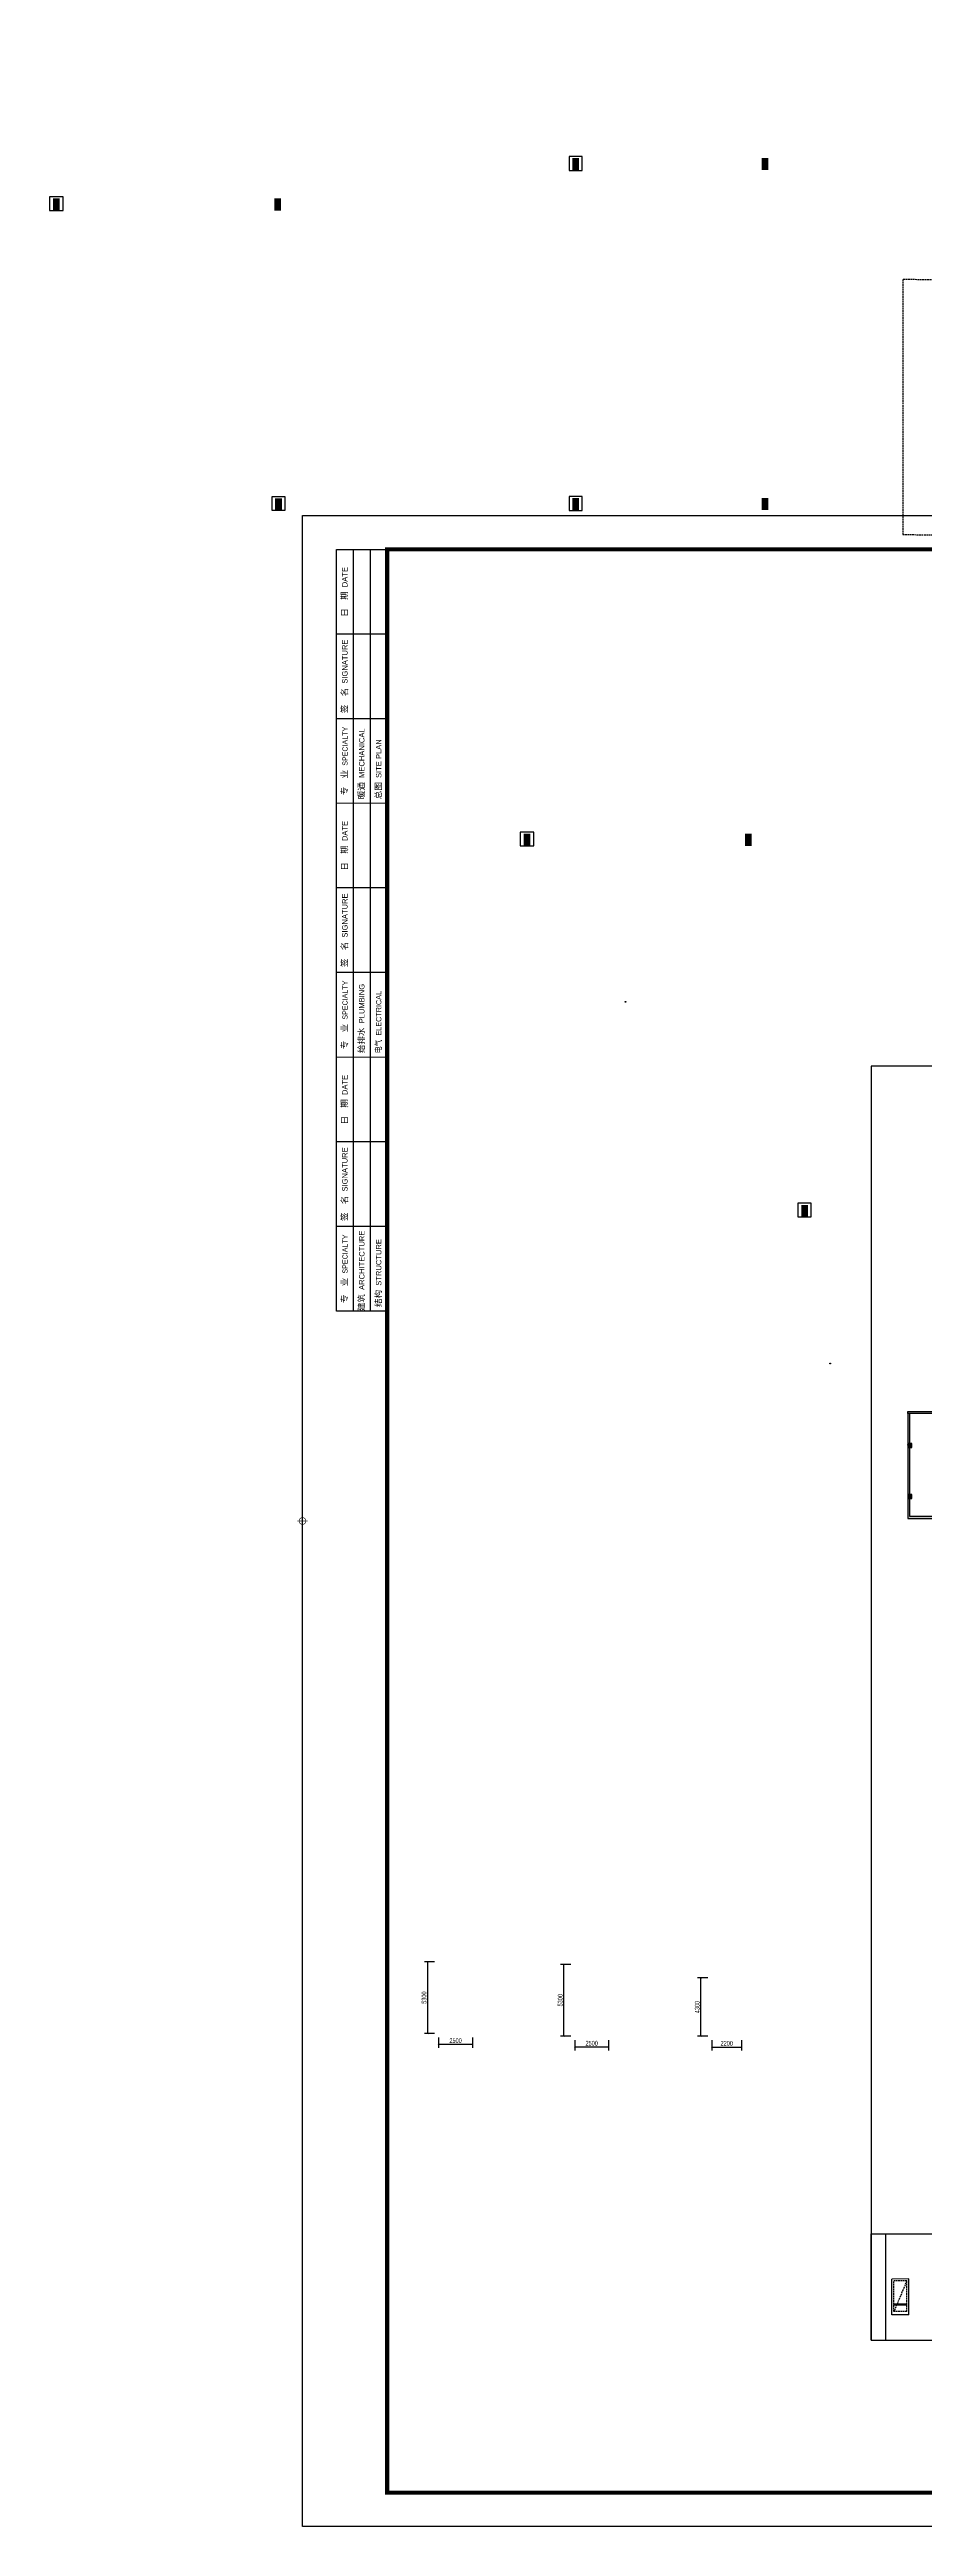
# Model space of a CAD drawing. Extents: x -1338203 to 1886333, y -783476 to 1038610.
# Drawn here: x 514291 to 643493, y -529239 to -163411 of the extents above; entities that cross this region are included whole.
import ezdxf

# ---------------------------------------------------------------- set-up
doc = ezdxf.new("R2010")
doc.units = 0
doc.header["$LTSCALE"] = 1000
doc.header["$MEASUREMENT"] = 0
doc.linetypes.add('A-001-主楼相对位置参照$0$DASH', pattern=[0.35, 0.25, -0.1])
doc.linetypes.add('A-001-平面B2$0$__DASH', pattern=[0.35, 0.25, -0.1])
for name, color, linetype in [('0A-A-DIMS', 97, 'Continuous'), ('A-001-主楼相对位置参照$0$0G-SITE', 2, 'Continuous'), ('A-001-主楼相对位置参照$0$SURFACE', 6, 'Continuous'), ('A-001-车位参照B2$0$A-001-车位参照B2$0$0A-P-PKNG-CAR(A)', 43, 'Continuous'), ('AAD-FR-LINE', 4, 'Continuous'), ('AAD-FR-TITLE', 32, 'Continuous'), ('p-a-core', 1, 'Continuous'), ('S001地下二墙柱$0$0S-CW-HATCH', 251, 'Continuous'), ('S001地下二墙柱$0$0S-CW-HATCH-UP', 251, 'Continuous'), ('S001地下二墙柱$0$0S-CW-LINE', 72, 'Continuous'), ('S001地下二墙柱$0$S001地下二墙柱$0$0S-CC-LINE', 52, 'Continuous'), ('S001地下二墙柱$0$S001地下二墙柱$0$0S-CW-HATCH', 251, 'Continuous'), ('S001地下二墙柱$0$S001地下二墙柱$0$0S-CW-HATCH-UP', 251, 'Continuous')]:
    doc.layers.add(name, color=color, linetype=linetype)
doc.layers.add('0A-X-AREA', color=6, linetype='Continuous', plot=False)
doc.layers.add('A-001-主楼相对位置参照$0$AAD-A-MARK', color=6, linetype='Continuous', plot=False)
doc.styles.add('AAD-AR', font='')
doc.styles.add('AAD-TXT_T3', font='aad-txt.shx', dxfattribs={"width": 0.7, "bigfont": 'aad-hztxt.shx'})
doc.styles.get('AAD-AR').set_extended_font_data('SimSun')
doc.dimstyles.new('AAD_ARCH&&200', dxfattribs={"dimtxt": 700, "dimasz": 200, "dimexe": 500, "dimexo": 600, "dimgap": 200, "dimtad": 1, "dimdec": 0, "dimzin": 0, "dimdsep": 46, "dimtxsty": 'AAD-TXT_T3', "dimblk": 'ARCHTICK', "dimcen": 0.09, "dimclrt": 256, "dimazin": 2, "dimtfac": 1, "dimtdec": 0, "dimtix": 1, "dimtmove": 2, "dimatfit": 3, "dimfxl": 150, "dimtolj": 1, "dimtzin": 0, "dimarcsym": 0})
pattern_1 = [(45, (-10063346.234, -456827.99), (-53.0330086, 53.0330086), []), (50, (-10063346.23, -456827.99), (215.1780548, -18.8256405), [22.5, -247.5]), (355, (-10063346.23, -456827.99), (-41.6254, 225.65764), [18, -198]), (100.4514, (-10063328.3, -456829.56), (173.5528145, 206.8318626), [19.122057, -210.3426336]), (46.1842, (-10063346.23, -456767.99), (320.1723146, -49.655704), [33.75, -371.25]), (96.6356, (-10063319.55, -456772.12), (280.398812, 292.235361), [28.683086, -315.5139]), (351.1842, (-10063346.23, -456768), (280.398584, 292.23558), [27, -297]), (21, (-10063316.23, -456782.99), (179.0721156, -120.7856672), [22.5, -247.5]), (326, (-10063316.23, -456782.99), (72.9945996, 217.5450135), [18, -198]), (71.4514, (-10063301.31, -456793.05), (252.0667886, 96.759149), [19.122057, -210.3426336]), (37.5, (-10063346.234, -456827.99), (3.6479566, 99.86815615), [0, -195.6, 0, -201, 0, -198.75]), (7.5, (-10063346.23, -456827.99), (78.9208612, 118.3235136), [0, -114.6, 0, -191.1, 0, -75.75]), (327.5, (-10063413.13, -456827.99), (160.14673085, -6.7664615), [0, -75, 0, -234, 0, -310.5]), (317.5, (-10063443.13, -456827.99), (174.9558508, 30.0314947), [0, -97.5, 0, -155.4, 0, -220.5])]

# ---------------------------------------------------------------- blocks, each defined once
blk = doc.blocks.new('A-001-主楼相对位置参照')
at = {"layer": 'A-001-主楼相对位置参照$0$0G-SITE', "linetype": 'A-001-主楼相对位置参照$0$DASH'}
blk.add_lwpolyline([(-110774, -71476), (-110774, -97598), (-60233, -97598), (-60233, -71436), (-28181, -71359), (-28181, -39250), (-59195, -34274), (-59199, -4282), (-94668, -4272), (-94605, -34368), (-126089, -33751), (-126089, -71447), (-110774, -71476)], dxfattribs=at)
at = {"layer": 'A-001-主楼相对位置参照$0$AAD-A-MARK', "ltscale": 0.002}
for q in [(0, 200), (200, 0)]:
    blk.add_line((0, 0), q, dxfattribs=at)
at = {"layer": 'A-001-主楼相对位置参照$0$AAD-A-MARK'}
for points in [[(-175339, -17660), (-173419, -17660), (-173419, -15590), (-175339, -15590)], [(-30819, -20460), (-28699, -20460), (-28699, -17940), (-30819, -17940)], [(-219264, -67840), (-217264, -67840), (-217264, -65840), (-219264, -65840)], [(-175349, -67863), (-173429, -67863), (-173429, -65793), (-175349, -65793)], [(-7919, -72260), (-5799, -72260), (-5799, -69740), (-7919, -69740)], [(-182579, -117410), (-180579, -117410), (-180579, -115410), (-182579, -115410)], [(-97019, -119560), (-95099, -119560), (-95099, -117490), (-97019, -117490)], [(-141579, -172206), (-139579, -172206), (-139579, -170206), (-141579, -170206)], [(-97019, -174356), (-95099, -174356), (-95099, -172286), (-97019, -172286)], [(-9419, -183160), (-7299, -183160), (-7299, -180640), (-9419, -180640)], [(47081, -183160), (49201, -183160), (49201, -180640), (47081, -180640)], [(-136849, -193793), (-136749, -193793), (-136749, -193893), (-136849, -193893)], [(-103249, -219863), (-101249, -219863), (-101249, -217863), (-103249, -217863)], [(-5919, -238760), (-3799, -238760), (-3799, -236240), (-5919, -236240)], [(77181, -238760), (79301, -238760), (79301, -236240), (77181, -236240)]]:
    blk.add_lwpolyline(points, close=True, dxfattribs=at)
for points, elevation in [([(-252075, -23560), (-250075, -23560), (-250075, -21560), (-252075, -21560)], 83150), ([(-9499, -124060), (-7379, -124060), (-7379, -121540), (-9499, -121540)], 83850), ([(85343, -302097), (87448, -301839), (87140, -299338), (85036, -299596)], 83050), ([(-2695, -312909), (-591, -312651), (-898, -310150), (-3002, -310408)], 83050)]:
    blk.add_lwpolyline(points, close=True, dxfattribs=dict(at, elevation=elevation))
at = {"layer": 'A-001-主楼相对位置参照$0$AAD-A-MARK', "ltscale": 0.002}
blk.add_circle((0, 0), 100, dxfattribs=at)
at = {"layer": 'A-001-主楼相对位置参照$0$SURFACE', "ltscale": 0.5}
for points in [[(-167079, -140388), (-166979, -140388), (-166979, -140488), (-167079, -140488)], [(-167079, -140388), (-166979, -140388), (-166979, -140488), (-167079, -140488)], [(46311, -143607), (46211, -143607), (46211, -143507), (46311, -143507)]]:
    blk.add_lwpolyline(points, close=True, dxfattribs=at)
at = {"layer": 'A-001-主楼相对位置参照$0$SURFACE', "ltscale": 0.5, "elevation": 83050}
for points in [[(116087, -279159), (116074, -279060), (116174, -279048), (116186, -279147)], [(116087, -279159), (116074, -279060), (116174, -279048), (116186, -279147)], [(52416, -309547), (52317, -309559), (52329, -309658), (52428, -309646)], [(52416, -309547), (52317, -309559), (52329, -309658), (52428, -309646)]]:
    blk.add_lwpolyline(points, close=True, dxfattribs=at)
blk = doc.blocks.new('A-001-主楼组合参照B2')
blk.add_blockref('A-001-主楼相对位置参照', (0, 0))
blk = doc.blocks.new('MidPoitent')
at = {"const_width": 0.18}
for points in [[(-1.5, 0), (1.5, 0)], [(0, -1.5), (0, 1.5)]]:
    blk.add_lwpolyline(points, dxfattribs=at)
blk.add_lwpolyline([(0, -1, 1), (0, 1, 1), (0, -1, 1)], format="xyb", dxfattribs=at)
blk = doc.blocks.new('S001地下二墙柱')
at = {"layer": 'S001地下二墙柱$0$0S-CW-HATCH'}
h = blk.add_hatch(color=256, dxfattribs=at)
h.dxf.hatch_style = 1
h.paths.add_polyline_path([(-106359, -201263), (-125349, -201263), (-125349, -200963), (-106359, -200963)])
h = blk.add_hatch(color=256, dxfattribs=at)
h.dxf.hatch_style = 1
h.paths.add_polyline_path([(-118299, -216463), (-125049, -216463), (-125049, -201263), (-125349, -201263), (-125349, -216763), (-118299, -216763)])
at = {"layer": 'S001地下二墙柱$0$0S-CW-HATCH-UP'}
h = blk.add_hatch(dxfattribs=at)
h.set_pattern_fill('钢筋混凝土', color=256, scale=30)
h.set_pattern_definition(pattern_1)
h.paths.add_polyline_path([(-106359, -201263), (-125349, -201263), (-125349, -200963), (-106359, -200963)])
h = blk.add_hatch(dxfattribs=at)
h.set_pattern_fill('钢筋混凝土', color=256, scale=30)
h.set_pattern_definition(pattern_1)
h.paths.add_polyline_path([(-118299, -216463), (-125049, -216463), (-125049, -201263), (-125349, -201263), (-125349, -216763), (-118299, -216763)])
at = {"layer": 'S001地下二墙柱$0$S001地下二墙柱$0$0S-CW-HATCH', "ltscale": 0.002}
h = blk.add_hatch(color=256, dxfattribs=at)
h.dxf.hatch_style = 1
h.paths.add_polyline_path([(-106359, -177236), (-106359, -200963), (-125349, -200963), (-125349, -216763), (-118549, -216763), (-118549, -216463), (-125049, -216463), (-125049, -201263), (-106059, -201263), (-106059, -177236)])
at = {"layer": 'S001地下二墙柱$0$S001地下二墙柱$0$0S-CW-HATCH'}
h = blk.add_hatch(color=256, dxfattribs=at)
h.dxf.hatch_style = 1
h.paths.add_polyline_path([(-124749, -205693), (-125349, -205693), (-125349, -206293), (-124749, -206293)])
h = blk.add_hatch(color=256, dxfattribs=at)
h.dxf.hatch_style = 1
h.paths.add_polyline_path([(-124749, -213193), (-125349, -213193), (-125349, -213793), (-124749, -213793)])
at = {"layer": 'S001地下二墙柱$0$S001地下二墙柱$0$0S-CW-HATCH-UP', "ltscale": 0.002}
h = blk.add_hatch(dxfattribs=at)
h.set_pattern_fill('钢筋混凝土', color=256, scale=30)
h.set_pattern_definition([(45, (-766365.37, 163610.93), (-53.0330086, 53.0330086), []), (50, (-766365.37, 163610.93), (215.178055, -18.82564), [22.5, -247.5]), (355, (-766365.37, 163610.93), (-41.6254, 225.65764), [18, -198]), (100.4514, (-766347.44, 163609.36), (173.552815, 206.83186), [19.12206, -210.342634]), (46.1842, (-766365.37, 163670.93), (320.17231, -49.6557), [33.75, -371.25]), (96.6356, (-766338.7, 163666.8), (280.39881, 292.23536), [28.68309, -315.5139]), (351.1842, (-766365.37, 163670.93), (280.39858, 292.23558), [27, -297]), (21, (-766335.37, 163655.93), (179.072116, -120.785667), [22.5, -247.5]), (326, (-766335.37, 163655.93), (72.9946, 217.545014), [18, -198]), (71.4514, (-766320.44, 163645.86), (252.06679, 96.75915), [19.12206, -210.342634]), (37.5, (-766365.37, 163610.93), (3.6479566, 99.868156), [0, -195.6, 0, -201, 0, -198.75]), (7.5, (-766365.37, 163610.93), (78.920861, 118.323514), [0, -114.6, 0, -191.1, 0, -75.75]), (327.5, (-766432.27, 163610.93), (160.146731, -6.7664615), [0, -75, 0, -234, 0, -310.5]), (317.5, (-766462.27, 163610.93), (174.95585, 30.031495), [0, -97.5, 0, -155.4, 0, -220.5])])
h.paths.add_polyline_path([(-106359, -177236), (-106359, -200963), (-125349, -200963), (-125349, -216763), (-118549, -216763), (-118549, -216463), (-125049, -216463), (-125049, -201263), (-106059, -201263), (-106059, -177236)])
at = {"layer": 'S001地下二墙柱$0$S001地下二墙柱$0$0S-CW-HATCH-UP'}
h = blk.add_hatch(dxfattribs=at)
h.set_pattern_fill('钢筋混凝土', color=256, scale=30)
h.set_pattern_definition([(45, (-92538.034, -196741.76), (-53.03301, 53.03301), []), (50, (-92538.03, -196741.76), (215.1781, -18.8256), [22.5, -247.5]), (355, (-92538.03, -196741.76), (-41.6254, 225.6576), [18, -198]), (100.4514, (-92520.1, -196743.33), (173.5528, 206.8319), [19.122, -210.3426]), (46.1842, (-92538.03, -196681.76), (320.1723, -49.6557), [33.75, -371.25]), (96.6356, (-92511.35, -196685.9), (280.3988, 292.2354), [28.683, -315.514]), (351.1842, (-92538.03, -196681.76), (280.3986, 292.2356), [27, -297]), (21, (-92508.03, -196696.76), (179.0721, -120.7857), [22.5, -247.5]), (326, (-92508.03, -196696.76), (72.9946, 217.545), [18, -198]), (71.4514, (-92493.11, -196706.83), (252.0668, 96.7591), [19.122, -210.3426]), (37.5, (-92538.034, -196741.76), (3.64796, 99.86816), [0, -195.6, 0, -201, 0, -198.75]), (7.5, (-92538.03, -196741.76), (78.92086, 118.3235), [0, -114.6, 0, -191.1, 0, -75.75]), (327.5, (-92604.93, -196741.76), (160.14673, -6.76646), [0, -75, 0, -234, 0, -310.5]), (317.5, (-92634.93, -196741.76), (174.95585, 30.0315), [0, -97.5, 0, -155.4, 0, -220.5])])
h.paths.add_polyline_path([(-124749, -205693), (-125349, -205693), (-125349, -206293), (-124749, -206293)])
h = blk.add_hatch(dxfattribs=at)
h.set_pattern_fill('钢筋混凝土', color=256, scale=30)
h.set_pattern_definition([(45, (-92538.034, -204241.76), (-53.03301, 53.03301), []), (50, (-92538.03, -204241.76), (215.1781, -18.8256), [22.5, -247.5]), (355, (-92538.03, -204241.76), (-41.6254, 225.6576), [18, -198]), (100.4514, (-92520.1, -204243.33), (173.5528, 206.8319), [19.122, -210.3426]), (46.1842, (-92538.03, -204181.76), (320.1723, -49.6557), [33.75, -371.25]), (96.6356, (-92511.35, -204185.9), (280.3988, 292.2354), [28.683, -315.514]), (351.1842, (-92538.03, -204181.76), (280.3986, 292.2356), [27, -297]), (21, (-92508.03, -204196.76), (179.0721, -120.7857), [22.5, -247.5]), (326, (-92508.03, -204196.76), (72.9946, 217.545), [18, -198]), (71.4514, (-92493.11, -204206.83), (252.0668, 96.7591), [19.122, -210.3426]), (37.5, (-92538.034, -204241.76), (3.64796, 99.86816), [0, -195.6, 0, -201, 0, -198.75]), (7.5, (-92538.03, -204241.76), (78.92086, 118.3235), [0, -114.6, 0, -191.1, 0, -75.75]), (327.5, (-92604.93, -204241.76), (160.14673, -6.76646), [0, -75, 0, -234, 0, -310.5]), (317.5, (-92634.93, -204241.76), (174.95585, 30.0315), [0, -97.5, 0, -155.4, 0, -220.5])])
h.paths.add_polyline_path([(-124749, -213193), (-125349, -213193), (-125349, -213793), (-124749, -213793)])
at = {"layer": 'S001地下二墙柱$0$0S-CW-LINE'}
blk.add_lwpolyline([(-106359, -201263), (-125349, -201263), (-125349, -200963), (-106359, -200963)], close=True, dxfattribs=at)
at = {"layer": 'S001地下二墙柱$0$0S-CW-LINE', "flags": 128}
blk.add_lwpolyline([(-118299, -216463), (-125049, -216463), (-125049, -201263), (-125349, -201263), (-125349, -216763), (-118299, -216763)], close=True, dxfattribs=at)
at = {"layer": 'S001地下二墙柱$0$S001地下二墙柱$0$0S-CC-LINE', "color": 5}
for points in [[(-124749, -205693), (-125349, -205693), (-125349, -206293), (-124749, -206293)], [(-124749, -213193), (-125349, -213193), (-125349, -213793), (-124749, -213793)]]:
    blk.add_lwpolyline(points, close=True, dxfattribs=at)
blk = doc.blocks.new('_ArchTick')
at = {"color": 0, "linetype": 'ByBlock', "const_width": 0.4}
blk.add_lwpolyline([(-0.5, -0.5), (0.5, 0.5)], dxfattribs=at)
blk = doc.blocks.new('*D899')
at = {"layer": '0A-A-DIMS', "color": 0, "lineweight": -2, "transparency": 16777216}
for p, q in [((571152, -445830), (569652, -445830)), ((570152, -456430), (570152, -445830)), ((571152, -456430), (569652, -456430))]:
    blk.add_line(p, q, dxfattribs=at)
at = {"layer": 'Defpoints', "color": 0, "transparency": 16777216}
for p in [(570152, -445830), (571752, -445830), (571752, -456430)]:
    blk.add_point(p, dxfattribs=at)
at = {"layer": '0A-A-DIMS', "color": 0, "lineweight": -2, "transparency": 16777216, "xscale": 200, "yscale": 200, "zscale": 200}
for p, rotation in [((570152, -445830), 90), ((570152, -456430), 270)]:
    blk.add_blockref('_ArchTick', p, dxfattribs=dict(at, rotation=rotation))
at = {"layer": '0A-A-DIMS', "transparency": 16777216, "insert": (569602, -451130), "char_height": 700, "attachment_point": 5, "rotation": 90, "style": 'AAD-TXT_T3'}
blk.add_mtext('\\A1;5300', dxfattribs=at)
blk = doc.blocks.new('*D900')
at = {"layer": '0A-A-DIMS', "color": 0, "lineweight": -2, "transparency": 16777216}
for p, q in [((571752, -457030), (571752, -458530)), ((576752, -457030), (576752, -458530)), ((571752, -458030), (576752, -458030))]:
    blk.add_line(p, q, dxfattribs=at)
at = {"layer": 'Defpoints', "color": 0, "transparency": 16777216}
for p in [(571752, -456430), (576752, -456430), (576752, -458030)]:
    blk.add_point(p, dxfattribs=at)
at = {"layer": '0A-A-DIMS', "color": 0, "lineweight": -2, "transparency": 16777216, "xscale": 200, "yscale": 200, "zscale": 200, "rotation": 180}
blk.add_blockref('_ArchTick', (571752, -458030), dxfattribs=at)
at = {"layer": '0A-A-DIMS', "color": 0, "lineweight": -2, "transparency": 16777216, "xscale": 200, "yscale": 200, "zscale": 200}
blk.add_blockref('_ArchTick', (576752, -458030), dxfattribs=at)
at = {"layer": '0A-A-DIMS', "transparency": 16777216, "insert": (574252, -457480), "char_height": 700, "attachment_point": 5, "style": 'AAD-TXT_T3'}
blk.add_mtext('\\A1;2500', dxfattribs=at)
blk = doc.blocks.new('*D901')
at = {"layer": '0A-A-DIMS', "color": 0, "lineweight": -2, "transparency": 16777216}
for p, q in [((591252, -446222), (589752, -446222)), ((590252, -456822), (590252, -446222)), ((591252, -456822), (589752, -456822))]:
    blk.add_line(p, q, dxfattribs=at)
at = {"layer": 'Defpoints', "color": 0, "transparency": 16777216}
for p in [(590252, -446222), (591852, -446222), (591852, -456822)]:
    blk.add_point(p, dxfattribs=at)
at = {"layer": '0A-A-DIMS', "color": 0, "lineweight": -2, "transparency": 16777216, "xscale": 200, "yscale": 200, "zscale": 200}
for p, rotation in [((590252, -446222), 90), ((590252, -456822), 270)]:
    blk.add_blockref('_ArchTick', p, dxfattribs=dict(at, rotation=rotation))
at = {"layer": '0A-A-DIMS', "transparency": 16777216, "insert": (589702, -451522), "char_height": 700, "attachment_point": 5, "rotation": 90, "style": 'AAD-TXT_T3'}
blk.add_mtext('\\A1;5300', dxfattribs=at)
blk = doc.blocks.new('*D902')
at = {"layer": '0A-A-DIMS', "color": 0, "lineweight": -2, "transparency": 16777216}
for p, q in [((591852, -457422), (591852, -458922)), ((591852, -458422), (596852, -458422)), ((596852, -457422), (596852, -458922))]:
    blk.add_line(p, q, dxfattribs=at)
at = {"layer": 'Defpoints', "color": 0, "transparency": 16777216}
for p in [(591852, -456822), (596852, -456822), (596852, -458422)]:
    blk.add_point(p, dxfattribs=at)
at = {"layer": '0A-A-DIMS', "color": 0, "lineweight": -2, "transparency": 16777216, "xscale": 200, "yscale": 200, "zscale": 200, "rotation": 180}
blk.add_blockref('_ArchTick', (591852, -458422), dxfattribs=at)
at = {"layer": '0A-A-DIMS', "color": 0, "lineweight": -2, "transparency": 16777216, "xscale": 200, "yscale": 200, "zscale": 200}
blk.add_blockref('_ArchTick', (596852, -458422), dxfattribs=at)
at = {"layer": '0A-A-DIMS', "transparency": 16777216, "insert": (594352, -457872), "char_height": 700, "attachment_point": 5, "style": 'AAD-TXT_T3'}
blk.add_mtext('\\A1;2500', dxfattribs=at)
blk = doc.blocks.new('*D903')
at = {"layer": '0A-A-DIMS', "color": 0, "lineweight": -2, "transparency": 16777216}
for p, q in [((611493, -448230), (609993, -448230)), ((610493, -456830), (610493, -448230)), ((611493, -456830), (609993, -456830))]:
    blk.add_line(p, q, dxfattribs=at)
at = {"layer": 'Defpoints', "color": 0, "transparency": 16777216}
for p in [(610493, -448230), (612093, -448230), (612093, -456830)]:
    blk.add_point(p, dxfattribs=at)
at = {"layer": '0A-A-DIMS', "color": 0, "lineweight": -2, "transparency": 16777216, "xscale": 200, "yscale": 200, "zscale": 200}
for p, rotation in [((610493, -448230), 90), ((610493, -456830), 270)]:
    blk.add_blockref('_ArchTick', p, dxfattribs=dict(at, rotation=rotation))
at = {"layer": '0A-A-DIMS', "transparency": 16777216, "insert": (609943, -452530), "char_height": 700, "attachment_point": 5, "rotation": 90, "style": 'AAD-TXT_T3'}
blk.add_mtext('\\A1;4300', dxfattribs=at)
blk = doc.blocks.new('*D904')
at = {"layer": '0A-A-DIMS', "color": 0, "lineweight": -2, "transparency": 16777216}
for p, q in [((612093, -457430), (612093, -458930)), ((612093, -458430), (616493, -458430)), ((616493, -457430), (616493, -458930))]:
    blk.add_line(p, q, dxfattribs=at)
at = {"layer": 'Defpoints', "color": 0, "transparency": 16777216}
for p in [(612093, -456830), (616493, -456830), (616493, -458430)]:
    blk.add_point(p, dxfattribs=at)
at = {"layer": '0A-A-DIMS', "color": 0, "lineweight": -2, "transparency": 16777216, "xscale": 200, "yscale": 200, "zscale": 200, "rotation": 180}
blk.add_blockref('_ArchTick', (612093, -458430), dxfattribs=at)
at = {"layer": '0A-A-DIMS', "color": 0, "lineweight": -2, "transparency": 16777216, "xscale": 200, "yscale": 200, "zscale": 200}
blk.add_blockref('_ArchTick', (616493, -458430), dxfattribs=at)
at = {"layer": '0A-A-DIMS', "transparency": 16777216, "insert": (614293, -457880), "char_height": 700, "attachment_point": 5, "style": 'AAD-TXT_T3'}
blk.add_mtext('\\A1;2200', dxfattribs=at)
blk = doc.blocks.new('B2标准车位1')
for p, q in [((0, 2500), (5300, 2500)), ((0, 2500), (0, 0)), ((5300, 2500), (5300, 0)), ((0, 0), (5300, 0))]:
    blk.add_line(p, q)
at = {"linetype": 'A-001-平面B2$0$__DASH'}
for p, q in [((500, 2200), (500, 300)), ((500, 2200), (5050, 2200)), ((500, 300), (5050, 300)), ((5050, 2200), (5050, 300))]:
    blk.add_line(p, q, dxfattribs=at)
blk.add_lwpolyline([(5050, 2200), (500, 300)], dxfattribs=at)
blk.add_lwpolyline([(1500, 300), (1500, 2200), (1600, 2200), (1600, 300)], close=True)

msp = doc.modelspace()

# ---------------------------------------------------------------- linework, layer by layer
for points in [[(635628.5, -486017.9), (682065.4, -486017.9)], [(635628.5, -501742.3), (682065.4, -501742.3), (682065.4, -486017.9)], [(635628.5, -501742.3), (635628.5, -486017.9)], [(637780.5, -501742.3), (637780.5, -486017.9)], [(635628.5, -501742.3), (682065.4, -501742.3)]]:
    msp.add_lwpolyline(points)
at = {"layer": '0A-X-AREA'}
msp.add_lwpolyline([(635628.5, -501742.3), (895886.2, -501742.3), (895886.2, -313560.3), (635628.5, -313560.3)], close=True, dxfattribs=at)
at = {"layer": 'AAD-FR-LINE'}
for p, q in [((559146.2, -237238.7), (559146.2, -349738.7)), ((561646.2, -237238.7), (561646.2, -349738.7)), ((564146.2, -249738.7), (556646.2, -249738.7)), ((564146.2, -262238.7), (556646.2, -262238.7)), ((564146.2, -287238.7), (556646.2, -287238.7)), ((564146.2, -299738.7), (556646.2, -299738.7)), ((564146.2, -324738.7), (556646.2, -324738.7)), ((564146.2, -337238.7), (556646.2, -337238.7))]:
    msp.add_line(p, q, dxfattribs=at)
for points in [[(551646.2, -232238.7), (972146.2, -232238.7), (972146.2, -529238.7), (551646.2, -529238.7)], [(556646.2, -237238.7), (564146.2, -237238.7), (564146.2, -349738.7), (556646.2, -349738.7)]]:
    msp.add_lwpolyline(points, close=True, dxfattribs=at)
at = {"layer": 'AAD-FR-LINE', "const_width": 600}
msp.add_lwpolyline([(564146.2, -237238.7), (967146.2, -237238.7), (967146.2, -524238.7), (564146.2, -524238.7)], close=True, dxfattribs=at)
at = {"layer": 'AAD-FR-LINE', "const_width": 150}
for points in [[(556646.2, -274738.7), (564146.2, -274738.7)], [(556646.2, -312238.7), (564146.2, -312238.7)]]:
    msp.add_lwpolyline(points, dxfattribs=at)
at = {"layer": 'p-a-core', "color": 2, "ltscale": 0.002, "const_width": 1000}
for points, elevation in [([(591982.9, -179426.5), (591982.9, -181226.5)], -83050), ([(619939.8, -179426.5), (619939.8, -181226.5)], -83050), ([(515290.4, -185396.5), (515290.4, -187196.5)], 100), ([(547990.4, -185396.5), (547990.4, -187196.5)], 100), ([(548100.8, -229676.5), (548100.8, -231476.5)], -83050), ([(591972.9, -229630), (591972.9, -231430)], -83050), ([(619929.8, -229630), (619929.8, -231430)], -83050), ([(584786.3, -279246.5), (584786.3, -281046.5)], -83050), ([(617486.3, -279246.5), (617486.3, -281046.5)], -83050), ([(625786.4, -334042.4), (625786.4, -335842.4)], -83050)]:
    msp.add_lwpolyline(points, dxfattribs=dict(at, elevation=elevation))

# ---------------------------------------------------------------- block references
at = {"ltscale": 0.002}
for name in ['A-001-主楼相对位置参照', 'A-001-主楼组合参照B2', 'A-001-主楼组合参照B2', 'S001地下二墙柱']:
    msp.add_blockref(name, (766365.4, -163610.9), dxfattribs=at)
at = {"layer": 'A-001-车位参照B2$0$A-001-车位参照B2$0$0A-P-PKNG-CAR(A)', "linetype": 'Continuous', "xscale": -1, "rotation": 270.0027235501136}
msp.add_blockref('B2标准车位1', (638695.3, -497990), dxfattribs=at)
at = {"layer": 'AAD-FR-LINE', "xscale": 500, "yscale": 500, "zscale": 500, "rotation": 180}
msp.add_blockref('MidPoitent', (551646.2, -380738.7), dxfattribs=at)

# ---------------------------------------------------------------- texts
at = {"layer": 'AAD-FR-TITLE', "char_height": 1000, "rotation": 90, "style": 'AAD-AR'}
for s, insert, width, attachment_point, line_spacing_factor in [('{\\fSimSun|b0|i0|c134|p54;\\H0.9x;日  期 \\fArial|b0|i0|c0|p39;\\H0.8889x;DATE}', (557896.2, -243510.9), 12455.566, 5, 0.96), ('{\\fSimSun|b0|i0|c134|p54;\\H0.9x;签  名 \\fArial|b0|i0|c0|p34;\\H0.8889x;SIGNATURE}', (557896.2, -255988.7), 12500, 5, 0.9), ('{\\fSimSun|b0|i0|c134|p54;\\H0.9x;专  业\\fSimSun|b0|i0|c0|p54; \\fArial|b0|i0|c238|p34;\\H0.83333x;SPECIALTY}', (557896.2, -268488.7), 12500, 5, 0.9), ('{\\fSimSun|b0|i0|c134|p54;\\H0.9x;\\C32; 暖通\\fSimSun|b0|i0|c0|p54; \\fArial|b0|i0|c238|p34;\\H0.8889x;MECHANICAL}', (560396.2, -274738.7), 12500, 4, 0.9), ('{\\fSimSun|b0|i0|c134|p54;\\H0.9x;\\C32; 总图\\fSimSun|b0|i0|c0|p54; \\fArial|b0|i0|c238|p34;\\H0.8889x;SITE PLAN}', (562896.2, -274738.7), 12500, 4, 0.9), ('{\\fSimSun|b0|i0|c134|p54;\\H0.9x;日  期 \\fArial|b0|i0|c0|p39;\\H0.8889x;DATE}', (557896.2, -281010.9), 12455.566, 5, 0.96), ('{\\fSimSun|b0|i0|c134|p54;\\H0.9x;签  名 \\fArial|b0|i0|c0|p34;\\H0.8889x;SIGNATURE}', (557896.2, -293488.7), 12500, 5, 0.9), ('{\\fSimSun|b0|i0|c134|p54;\\H0.9x;专  业\\fSimSun|b0|i0|c0|p54; \\fArial|b0|i0|c238|p34;\\H0.83333x;SPECIALTY}', (557896.2, -305988.7), 12500, 5, 0.9), ('{\\fSimSun|b0|i0|c134|p54;\\H0.9x; 给排水\\fSimSun|b0|i0|c0|p54; \\fArial|b0|i0|c238|p34;\\H0.8889x;PLUMBING}', (560396.2, -312238.7), 12500, 4, 0.9), ('{\\fSimSun|b0|i0|c134|p54;\\H0.9x;\\W0.8;\\C32; 电气\\fSimSun|b0|i0|c0|p54; \\fArial|b0|i0|c238|p34;\\H0.8889x;ELECTRICAL}', (562896.2, -312238.7), 12500, 4, 0.9), ('{\\fSimSun|b0|i0|c134|p54;\\H0.9x;日  期 \\fArial|b0|i0|c0|p39;\\H0.8889x;DATE}', (557896.2, -318510.9), 12455.566, 5, 0.96), ('{\\fSimSun|b0|i0|c134|p54;\\H0.9x;签  名 \\fArial|b0|i0|c0|p34;\\H0.8889x;SIGNATURE}', (557896.2, -330988.7), 12500, 5, 0.9), ('{\\fSimSun|b0|i0|c134|p54;\\H0.9x;专  业\\fSimSun|b0|i0|c0|p54; \\fArial|b0|i0|c238|p34;\\H0.83333x;SPECIALTY}', (557896.2, -343488.7), 12500, 5, 0.9), ('{\\fSimSun|b0|i0|c134|p54;\\H0.9x;建筑\\fSimSun|b0|i0|c0|p54; \\fArial|b0|i0|c238|p34;\\H0.8889x;ARCHITECTURE}', (560396.2, -349738.7), 12500, 4, 0.9), ('{\\fSimSun|b0|i0|c134|p54;\\H0.9x; 结构\\fSimSun|b0|i0|c0|p54; \\fArial|b0|i0|c238|p34;\\H0.8889x;STRUCTURE}', (562896.2, -349738.7), 12500, 4, 0.9)]:
    msp.add_mtext(s, dxfattribs=dict(at, insert=insert, width=width, attachment_point=attachment_point, line_spacing_factor=line_spacing_factor))

# ---------------------------------------------------------------- dimensions: what is measured, and where the dimension line sits
at = {"layer": '0A-A-DIMS'}
for p1, p2, distance, picture, middle in [((571752.4, -456429.6), (571752.4, -445829.6), 1600, '*D899', (569602.4, -451129.6)), ((591852.4, -456821.6), (591852.4, -446221.6), 1600, '*D901', (589702.4, -451521.6)), ((612092.8, -456829.7), (612092.8, -448229.7), 1600, '*D903', (609942.8, -452529.7)), ((571752.4, -456429.6), (576752.4, -456429.6), -1600, '*D900', (574252.4, -457479.6)), ((591852.4, -456821.6), (596852.4, -456821.6), -1600, '*D902', (594352.4, -457871.6)), ((612092.8, -456829.7), (616492.8, -456829.7), -1600, '*D904', (614292.8, -457879.7))]:
    dim = msp.add_aligned_dim(p1=p1, p2=p2, distance=distance, dimstyle='AAD_ARCH&&200', override={"dimlfac": 0.5}, dxfattribs=at)
    dim.commit()
    dim.dimension.update_dxf_attribs({"geometry": picture, "text_midpoint": middle})

doc.saveas('drawing.dxf')
